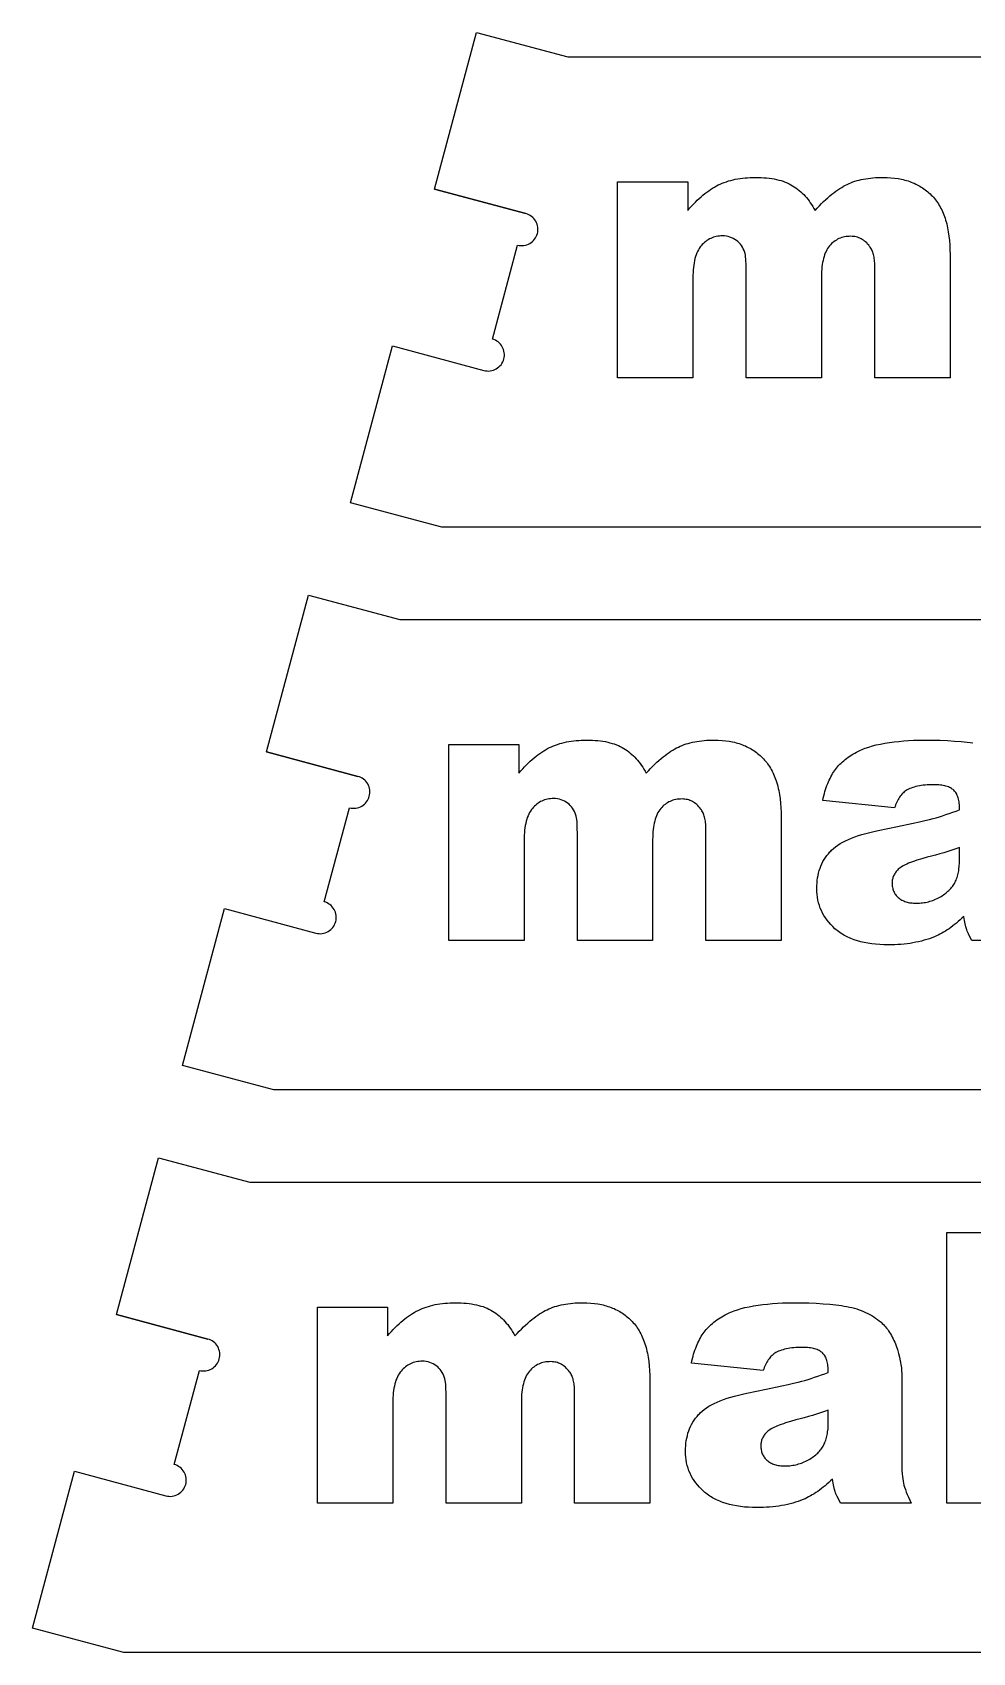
# Model space of a CAD drawing. Extents: x 6 to 1184, y 88 to 595.
# Drawn here: x 501 to 674.8, y 295.8 to 595.3 of the extents above; entities that cross this region are included whole.
import ezdxf

# ---------------------------------------------------------------- set-up
doc = ezdxf.new("R2010")
doc.units = 0
doc.layers.get('0').update_dxf_attribs({"linetype": 'CONTINUOUS'})

msp = doc.modelspace()

# ---------------------------------------------------------------- linework, layer by layer
for points in [[(575.33, 566.29), (592.23, 561.76), (575.33, 566.29), (583.09, 595.26), (599.99, 590.73), (1063.99, 590.73), (1059.08, 572.38, 1), (1057.52, 566.59), (1074.43, 562.06, 1), (1075.98, 567.85), (1082.11, 590.73), (1183.99, 590.73), (1160.7, 503.8), (1040.7, 503.8), (576.7, 503.8), (559.8, 508.33), (567.56, 537.31), (584.46, 532.78, 0.414214), (588.14, 534.9, 0.414214), (586.02, 538.57), (590.68, 555.96, 0.414214), (594.35, 558.08, 0.414214), (592.23, 561.76)], [(544.25, 462.29), (561.15, 457.76), (544.25, 462.29), (552.01, 491.26), (568.92, 486.73), (1032.92, 486.73), (1028, 468.38, 1), (1026.45, 462.59), (1043.35, 458.06, 1), (1044.9, 463.85), (1051.03, 486.73), (1152.92, 486.73), (1129.62, 399.8), (1009.62, 399.8), (545.62, 399.8), (528.72, 404.33), (536.48, 433.31), (553.39, 428.78, 0.414214), (557.06, 430.9, 0.414214), (554.94, 434.57), (559.6, 451.96, 0.414214), (563.27, 454.08, 0.414214), (561.15, 457.76)], [(516.5, 358.29), (533.41, 353.76), (516.5, 358.29), (524.27, 387.26), (541.17, 382.73), (1005.17, 382.73), (1000.25, 364.38, 1), (998.7, 358.59), (1015.6, 354.06, 1), (1017.16, 359.85), (1023.29, 382.73), (1125.17, 382.73), (1101.88, 295.8), (981.88, 295.8), (517.88, 295.8), (500.97, 300.33), (508.74, 329.31), (525.64, 324.78, 0.414214), (529.32, 326.9, 0.414214), (527.19, 330.57), (531.85, 347.96, 0.414214), (535.53, 350.08, 0.414214), (533.41, 353.76)]]:
    msp.add_lwpolyline(points, format="xyb")
for points in [[(609.18, 567.64), (622.14, 567.64), (622.14, 562.36), (622.49, 562.76), (622.84, 563.15), (623.19, 563.53), (623.55, 563.89), (623.9, 564.24), (624.25, 564.57), (624.6, 564.88), (624.96, 565.19), (625.31, 565.47), (625.66, 565.74), (626.02, 566), (626.37, 566.24), (626.73, 566.47), (627.08, 566.68), (627.44, 566.88), (627.79, 567.06), (628.16, 567.23), (628.53, 567.39), (628.91, 567.54), (629.29, 567.67), (629.69, 567.8), (630.1, 567.91), (630.52, 568.02), (630.94, 568.11), (631.38, 568.19), (631.82, 568.26), (632.27, 568.32), (632.74, 568.37), (633.21, 568.41), (633.69, 568.44), (634.18, 568.46), (634.68, 568.46), (635.21, 568.45), (635.73, 568.44), (636.24, 568.41), (636.73, 568.36), (637.21, 568.31), (637.68, 568.24), (638.13, 568.17), (638.56, 568.08), (638.98, 567.98), (639.39, 567.86), (639.79, 567.74), (640.17, 567.6), (640.53, 567.45), (640.88, 567.29), (641.22, 567.11), (641.54, 566.93), (641.85, 566.73), (642.16, 566.52), (642.46, 566.3), (642.75, 566.06), (643.03, 565.82), (643.31, 565.56), (643.58, 565.3), (643.84, 565.02), (644.09, 564.72), (644.34, 564.42), (644.58, 564.11), (644.81, 563.78), (645.04, 563.44), (645.26, 563.09), (645.47, 562.73), (645.68, 562.36), (646.08, 562.79), (646.48, 563.21), (646.88, 563.61), (647.27, 563.99), (647.66, 564.35), (648.05, 564.7), (648.43, 565.03), (648.8, 565.34), (649.17, 565.63), (649.54, 565.9), (649.9, 566.16), (650.25, 566.4), (650.61, 566.62), (650.95, 566.83), (651.3, 567.01), (651.64, 567.18), (651.98, 567.34), (652.33, 567.48), (652.69, 567.62), (653.06, 567.74), (653.44, 567.86), (653.83, 567.96), (654.23, 568.06), (654.64, 568.14), (655.06, 568.22), (655.49, 568.28), (655.93, 568.34), (656.38, 568.38), (656.84, 568.42), (657.31, 568.44), (657.79, 568.46), (658.28, 568.46), (659, 568.45), (659.69, 568.41), (660.37, 568.34), (661.03, 568.24), (661.35, 568.19), (661.67, 568.12), (661.98, 568.05), (662.29, 567.97), (662.59, 567.89), (662.88, 567.8), (663.18, 567.7), (663.46, 567.6), (663.74, 567.48), (664.02, 567.37), (664.29, 567.24), (664.56, 567.11), (664.82, 566.97), (665.08, 566.82), (665.33, 566.67), (665.58, 566.51), (665.82, 566.35), (666.06, 566.18), (666.29, 566), (666.51, 565.81), (666.74, 565.62), (666.95, 565.42), (667.16, 565.21), (667.37, 565), (667.57, 564.78), (667.77, 564.55), (667.96, 564.32), (668.14, 564.07), (668.31, 563.82), (668.48, 563.56), (668.65, 563.3), (668.8, 563.02), (668.95, 562.74), (669.1, 562.45), (669.23, 562.16), (669.36, 561.85), (669.49, 561.54), (669.61, 561.22), (669.72, 560.9), (669.82, 560.56), (669.92, 560.22), (670.02, 559.87), (670.1, 559.51), (670.18, 559.15), (670.25, 558.77), (670.32, 558.39), (670.44, 557.61), (670.53, 556.8), (670.59, 555.95), (670.63, 555.08), (670.64, 554.17), (670.64, 531.42), (656.73, 531.42), (656.73, 552.06), (656.72, 552.36), (656.71, 552.65), (656.69, 552.93), (656.67, 553.2), (656.63, 553.47), (656.59, 553.72), (656.54, 553.96), (656.49, 554.2), (656.42, 554.42), (656.35, 554.63), (656.28, 554.84), (656.19, 555.03), (656.1, 555.21), (656, 555.39), (655.89, 555.55), (655.77, 555.7), (655.6, 555.93), (655.41, 556.14), (655.23, 556.34), (655.03, 556.53), (654.84, 556.69), (654.63, 556.85), (654.42, 556.99), (654.21, 557.11), (653.99, 557.22), (653.77, 557.32), (653.54, 557.4), (653.3, 557.46), (653.06, 557.51), (652.81, 557.55), (652.56, 557.57), (652.31, 557.58), (652.01, 557.57), (651.71, 557.55), (651.42, 557.52), (651.14, 557.47), (650.87, 557.41), (650.61, 557.33), (650.35, 557.24), (650.1, 557.14), (649.86, 557.02), (649.62, 556.89), (649.39, 556.74), (649.17, 556.58), (648.96, 556.41), (648.75, 556.22), (648.56, 556.02), (648.36, 555.81), (648.18, 555.58), (648.01, 555.33), (647.86, 555.07), (647.71, 554.79), (647.58, 554.49), (647.45, 554.17), (647.34, 553.84), (647.24, 553.5), (647.16, 553.13), (647.08, 552.75), (647.01, 552.35), (646.96, 551.94), (646.92, 551.51), (646.89, 551.06), (646.87, 550.59), (646.87, 550.11), (646.87, 531.42), (632.95, 531.42), (632.95, 551.37), (632.95, 551.95), (632.94, 552.47), (632.91, 552.95), (632.88, 553.38), (632.85, 553.76), (632.8, 554.09), (632.74, 554.38), (632.68, 554.61), (632.56, 554.95), (632.42, 555.26), (632.25, 555.56), (632.07, 555.85), (631.87, 556.11), (631.65, 556.36), (631.4, 556.6), (631.14, 556.81), (630.86, 557.01), (630.57, 557.18), (630.27, 557.32), (629.95, 557.44), (629.62, 557.53), (629.29, 557.6), (628.93, 557.64), (628.57, 557.65), (628.28, 557.64), (627.99, 557.62), (627.7, 557.59), (627.43, 557.54), (627.16, 557.47), (626.9, 557.39), (626.64, 557.3), (626.39, 557.2), (626.15, 557.08), (625.91, 556.94), (625.68, 556.79), (625.46, 556.63), (625.24, 556.46), (625.04, 556.26), (624.83, 556.06), (624.64, 555.84), (624.45, 555.61), (624.28, 555.35), (624.11, 555.08), (623.96, 554.79), (623.82, 554.49), (623.7, 554.16), (623.58, 553.82), (623.48, 553.45), (623.39, 553.07), (623.31, 552.68), (623.25, 552.26), (623.19, 551.83), (623.15, 551.37), (623.12, 550.9), (623.1, 550.41), (623.1, 549.91), (623.1, 531.42), (609.18, 531.42)], [(577.97, 463.64), (590.93, 463.64), (590.93, 458.36), (591.28, 458.76), (591.63, 459.15), (591.98, 459.53), (592.33, 459.89), (592.68, 460.24), (593.03, 460.57), (593.39, 460.88), (593.74, 461.19), (594.09, 461.47), (594.45, 461.74), (594.8, 462), (595.16, 462.24), (595.51, 462.47), (595.87, 462.68), (596.22, 462.88), (596.58, 463.06), (596.94, 463.23), (597.31, 463.39), (597.69, 463.54), (598.08, 463.67), (598.48, 463.8), (598.88, 463.91), (599.3, 464.02), (599.73, 464.11), (600.16, 464.19), (600.6, 464.26), (601.06, 464.32), (601.52, 464.37), (601.99, 464.41), (602.47, 464.44), (602.96, 464.46), (603.46, 464.46), (604, 464.45), (604.52, 464.44), (605.02, 464.41), (605.52, 464.36), (606, 464.31), (606.46, 464.24), (606.91, 464.17), (607.35, 464.08), (607.77, 463.98), (608.18, 463.86), (608.57, 463.74), (608.95, 463.6), (609.32, 463.45), (609.67, 463.29), (610, 463.11), (610.33, 462.93), (610.64, 462.73), (610.94, 462.52), (611.24, 462.3), (611.53, 462.06), (611.82, 461.82), (612.09, 461.56), (612.36, 461.3), (612.62, 461.02), (612.88, 460.72), (613.13, 460.42), (613.37, 460.11), (613.6, 459.78), (613.83, 459.44), (614.04, 459.09), (614.26, 458.73), (614.46, 458.36), (614.87, 458.79), (615.27, 459.21), (615.67, 459.61), (616.06, 459.99), (616.45, 460.35), (616.83, 460.7), (617.21, 461.03), (617.59, 461.34), (617.96, 461.63), (618.32, 461.9), (618.68, 462.16), (619.04, 462.4), (619.39, 462.62), (619.74, 462.83), (620.08, 463.01), (620.42, 463.18), (620.76, 463.34), (621.11, 463.48), (621.47, 463.62), (621.84, 463.74), (622.23, 463.86), (622.62, 463.96), (623.02, 464.06), (623.43, 464.14), (623.85, 464.22), (624.28, 464.28), (624.72, 464.34), (625.17, 464.38), (625.63, 464.42), (626.09, 464.44), (626.57, 464.46), (627.06, 464.46), (627.78, 464.45), (628.48, 464.41), (629.16, 464.34), (629.81, 464.24), (630.14, 464.19), (630.45, 464.12), (630.76, 464.05), (631.07, 463.97), (631.37, 463.89), (631.67, 463.8), (631.96, 463.7), (632.25, 463.6), (632.53, 463.48), (632.81, 463.37), (633.08, 463.24), (633.34, 463.11), (633.61, 462.97), (633.86, 462.82), (634.11, 462.67), (634.36, 462.51), (634.6, 462.35), (634.84, 462.18), (635.07, 462), (635.3, 461.81), (635.52, 461.62), (635.74, 461.42), (635.95, 461.21), (636.16, 461), (636.36, 460.78), (636.55, 460.55), (636.74, 460.32), (636.92, 460.07), (637.1, 459.82), (637.27, 459.56), (637.43, 459.3), (637.59, 459.02), (637.74, 458.74), (637.88, 458.45), (638.02, 458.16), (638.15, 457.85), (638.27, 457.54), (638.39, 457.22), (638.5, 456.9), (638.61, 456.56), (638.71, 456.22), (638.8, 455.87), (638.89, 455.51), (638.97, 455.15), (639.04, 454.77), (639.11, 454.39), (639.22, 453.61), (639.31, 452.8), (639.37, 451.95), (639.41, 451.08), (639.43, 450.17), (639.43, 427.42), (625.51, 427.42), (625.51, 448.06), (625.51, 448.36), (625.5, 448.65), (625.48, 448.93), (625.45, 449.2), (625.42, 449.47), (625.38, 449.72), (625.33, 449.96), (625.27, 450.2), (625.21, 450.42), (625.14, 450.63), (625.06, 450.84), (624.98, 451.03), (624.88, 451.21), (624.78, 451.39), (624.67, 451.55), (624.56, 451.7), (624.38, 451.93), (624.2, 452.14), (624.01, 452.34), (623.82, 452.53), (623.62, 452.69), (623.42, 452.85), (623.21, 452.99), (623, 453.11), (622.78, 453.22), (622.55, 453.32), (622.32, 453.4), (622.09, 453.46), (621.85, 453.51), (621.6, 453.55), (621.35, 453.57), (621.09, 453.58), (620.79, 453.57), (620.5, 453.55), (620.21, 453.52), (619.93, 453.47), (619.66, 453.41), (619.39, 453.33), (619.13, 453.24), (618.88, 453.14), (618.64, 453.02), (618.4, 452.89), (618.18, 452.74), (617.96, 452.58), (617.74, 452.41), (617.54, 452.22), (617.34, 452.02), (617.15, 451.81), (616.97, 451.58), (616.8, 451.33), (616.64, 451.07), (616.5, 450.79), (616.36, 450.49), (616.24, 450.17), (616.13, 449.84), (616.03, 449.5), (615.94, 449.13), (615.86, 448.75), (615.8, 448.35), (615.75, 447.94), (615.71, 447.51), (615.68, 447.06), (615.66, 446.59), (615.65, 446.11), (615.65, 427.42), (601.74, 427.42), (601.74, 447.37), (601.73, 447.95), (601.72, 448.47), (601.7, 448.95), (601.67, 449.38), (601.63, 449.76), (601.58, 450.09), (601.53, 450.38), (601.46, 450.61), (601.34, 450.95), (601.2, 451.26), (601.04, 451.56), (600.86, 451.85), (600.65, 452.11), (600.43, 452.36), (600.19, 452.6), (599.92, 452.81), (599.64, 453.01), (599.35, 453.18), (599.05, 453.32), (598.74, 453.44), (598.41, 453.53), (598.07, 453.6), (597.72, 453.64), (597.36, 453.65), (597.06, 453.64), (596.77, 453.62), (596.49, 453.59), (596.21, 453.54), (595.94, 453.47), (595.68, 453.39), (595.43, 453.3), (595.18, 453.2), (594.93, 453.08), (594.7, 452.94), (594.47, 452.79), (594.25, 452.63), (594.03, 452.46), (593.82, 452.26), (593.62, 452.06), (593.42, 451.84), (593.24, 451.61), (593.06, 451.35), (592.9, 451.08), (592.75, 450.79), (592.61, 450.49), (592.48, 450.16), (592.37, 449.82), (592.27, 449.45), (592.18, 449.07), (592.1, 448.68), (592.03, 448.26), (591.98, 447.83), (591.94, 447.37), (591.91, 446.9), (591.89, 446.41), (591.88, 445.91), (591.88, 427.42), (577.97, 427.42)], [(672.41, 444.61), (671.69, 444.36), (670.96, 444.11), (670.22, 443.88), (669.48, 443.65), (668.73, 443.42), (667.98, 443.21), (667.21, 443), (666.44, 442.8), (665.43, 442.52), (664.52, 442.24), (664.1, 442.1), (663.7, 441.96), (663.33, 441.82), (662.98, 441.69), (662.66, 441.55), (662.36, 441.41), (662.09, 441.27), (661.84, 441.13), (661.61, 441), (661.41, 440.86), (661.24, 440.72), (661.08, 440.59), (660.94, 440.44), (660.81, 440.3), (660.69, 440.15), (660.58, 440), (660.47, 439.85), (660.38, 439.7), (660.29, 439.54), (660.21, 439.38), (660.15, 439.22), (660.09, 439.06), (660.04, 438.89), (660, 438.73), (659.96, 438.55), (659.94, 438.38), (659.93, 438.21), (659.92, 438.03), (659.93, 437.83), (659.94, 437.63), (659.96, 437.44), (660, 437.25), (660.04, 437.06), (660.08, 436.88), (660.14, 436.71), (660.21, 436.54), (660.29, 436.38), (660.37, 436.21), (660.46, 436.06), (660.57, 435.91), (660.68, 435.76), (660.8, 435.62), (660.93, 435.48), (661.07, 435.35), (661.21, 435.22), (661.37, 435.11), (661.53, 435), (661.7, 434.9), (661.89, 434.8), (662.07, 434.72), (662.27, 434.64), (662.48, 434.57), (662.69, 434.51), (662.91, 434.46), (663.15, 434.41), (663.38, 434.38), (663.63, 434.35), (663.89, 434.33), (664.15, 434.31), (664.43, 434.31), (664.71, 434.31), (665, 434.33), (665.28, 434.35), (665.57, 434.38), (665.84, 434.42), (666.12, 434.47), (666.39, 434.53), (666.66, 434.59), (666.93, 434.67), (667.2, 434.75), (667.46, 434.84), (667.72, 434.94), (667.98, 435.05), (668.24, 435.17), (668.49, 435.3), (668.74, 435.44), (668.99, 435.58), (669.22, 435.73), (669.45, 435.88), (669.67, 436.03), (669.87, 436.19), (670.07, 436.35), (670.26, 436.52), (670.45, 436.69), (670.62, 436.86), (670.78, 437.04), (670.94, 437.22), (671.08, 437.4), (671.22, 437.59), (671.34, 437.78), (671.46, 437.98), (671.57, 438.18), (671.67, 438.39), (671.77, 438.6), (671.86, 438.82), (671.94, 439.05), (672.01, 439.29), (672.08, 439.53), (672.14, 439.79), (672.2, 440.04), (672.25, 440.31), (672.29, 440.59), (672.35, 441.16), (672.39, 441.76), (672.41, 442.39)], [(670.02, 373.42), (684.21, 373.42), (684.21, 347.61), (694.58, 359.64), (711.67, 359.64), (698.67, 346.95), (712.42, 323.42), (696.78, 323.42), (689.44, 337.94), (684.21, 332.83), (684.21, 323.42), (670.02, 323.42)], [(553.69, 359.64), (566.65, 359.64), (566.65, 354.36), (567, 354.76), (567.35, 355.15), (567.7, 355.53), (568.05, 355.89), (568.4, 356.24), (568.76, 356.57), (569.11, 356.88), (569.46, 357.19), (569.82, 357.47), (570.17, 357.74), (570.52, 358), (570.88, 358.24), (571.23, 358.47), (571.59, 358.68), (571.94, 358.88), (572.3, 359.06), (572.66, 359.23), (573.03, 359.39), (573.41, 359.54), (573.8, 359.67), (574.2, 359.8), (574.61, 359.91), (575.02, 360.02), (575.45, 360.11), (575.88, 360.19), (576.33, 360.26), (576.78, 360.32), (577.24, 360.37), (577.71, 360.41), (578.19, 360.44), (578.68, 360.46), (579.18, 360.46), (579.72, 360.45), (580.24, 360.44), (580.75, 360.41), (581.24, 360.36), (581.72, 360.31), (582.18, 360.24), (582.63, 360.17), (583.07, 360.08), (583.49, 359.98), (583.9, 359.86), (584.29, 359.74), (584.67, 359.6), (585.04, 359.45), (585.39, 359.29), (585.73, 359.11), (586.05, 358.93), (586.36, 358.73), (586.67, 358.52), (586.96, 358.3), (587.26, 358.06), (587.54, 357.82), (587.81, 357.56), (588.08, 357.3), (588.35, 357.02), (588.6, 356.72), (588.85, 356.42), (589.09, 356.11), (589.32, 355.78), (589.55, 355.44), (589.77, 355.09), (589.98, 354.73), (590.18, 354.36), (590.59, 354.79), (590.99, 355.21), (591.39, 355.61), (591.78, 355.99), (592.17, 356.35), (592.55, 356.7), (592.93, 357.03), (593.31, 357.34), (593.68, 357.63), (594.04, 357.9), (594.4, 358.16), (594.76, 358.4), (595.11, 358.62), (595.46, 358.83), (595.8, 359.01), (596.14, 359.18), (596.48, 359.34), (596.83, 359.48), (597.2, 359.62), (597.57, 359.74), (597.95, 359.86), (598.34, 359.96), (598.74, 360.06), (599.15, 360.14), (599.57, 360.22), (600, 360.28), (600.44, 360.34), (600.89, 360.38), (601.35, 360.42), (601.82, 360.44), (602.3, 360.46), (602.78, 360.46), (603.5, 360.45), (604.2, 360.41), (604.88, 360.34), (605.54, 360.24), (605.86, 360.19), (606.17, 360.12), (606.49, 360.05), (606.79, 359.97), (607.09, 359.89), (607.39, 359.8), (607.68, 359.7), (607.97, 359.6), (608.25, 359.48), (608.53, 359.37), (608.8, 359.24), (609.07, 359.11), (609.33, 358.97), (609.58, 358.82), (609.84, 358.67), (610.08, 358.51), (610.33, 358.35), (610.56, 358.18), (610.79, 358), (611.02, 357.81), (611.24, 357.62), (611.46, 357.42), (611.67, 357.21), (611.88, 357), (612.08, 356.78), (612.27, 356.55), (612.46, 356.32), (612.64, 356.07), (612.82, 355.82), (612.99, 355.56), (613.15, 355.3), (613.31, 355.02), (613.46, 354.74), (613.6, 354.45), (613.74, 354.16), (613.87, 353.85), (613.99, 353.54), (614.11, 353.22), (614.22, 352.9), (614.33, 352.56), (614.43, 352.22), (614.52, 351.87), (614.61, 351.51), (614.69, 351.15), (614.76, 350.77), (614.83, 350.39), (614.94, 349.61), (615.03, 348.8), (615.1, 347.95), (615.13, 347.08), (615.15, 346.17), (615.15, 323.42), (601.23, 323.42), (601.23, 344.06), (601.23, 344.36), (601.22, 344.65), (601.2, 344.93), (601.17, 345.2), (601.14, 345.47), (601.1, 345.72), (601.05, 345.96), (600.99, 346.2), (600.93, 346.42), (600.86, 346.63), (600.78, 346.84), (600.7, 347.03), (600.6, 347.21), (600.5, 347.39), (600.4, 347.55), (600.28, 347.7), (600.1, 347.93), (599.92, 348.14), (599.73, 348.34), (599.54, 348.53), (599.34, 348.69), (599.14, 348.85), (598.93, 348.99), (598.72, 349.11), (598.5, 349.22), (598.27, 349.32), (598.04, 349.4), (597.81, 349.46), (597.57, 349.51), (597.32, 349.55), (597.07, 349.57), (596.81, 349.58), (596.51, 349.57), (596.22, 349.55), (595.93, 349.52), (595.65, 349.47), (595.38, 349.41), (595.11, 349.33), (594.85, 349.24), (594.6, 349.14), (594.36, 349.02), (594.13, 348.89), (593.9, 348.74), (593.68, 348.58), (593.47, 348.41), (593.26, 348.22), (593.06, 348.02), (592.87, 347.81), (592.69, 347.58), (592.52, 347.33), (592.36, 347.07), (592.22, 346.79), (592.08, 346.49), (591.96, 346.17), (591.85, 345.84), (591.75, 345.5), (591.66, 345.13), (591.59, 344.75), (591.52, 344.35), (591.47, 343.94), (591.43, 343.51), (591.4, 343.06), (591.38, 342.59), (591.38, 342.11), (591.38, 323.42), (577.46, 323.42), (577.46, 343.37), (577.46, 343.95), (577.44, 344.47), (577.42, 344.95), (577.39, 345.38), (577.35, 345.76), (577.31, 346.09), (577.25, 346.38), (577.19, 346.61), (577.06, 346.95), (576.92, 347.26), (576.76, 347.56), (576.58, 347.85), (576.38, 348.11), (576.15, 348.36), (575.91, 348.6), (575.65, 348.81), (575.37, 349.01), (575.07, 349.18), (574.77, 349.32), (574.46, 349.44), (574.13, 349.53), (573.79, 349.6), (573.44, 349.64), (573.08, 349.65), (572.78, 349.64), (572.49, 349.62), (572.21, 349.59), (571.93, 349.54), (571.67, 349.47), (571.4, 349.39), (571.15, 349.3), (570.9, 349.2), (570.65, 349.08), (570.42, 348.94), (570.19, 348.79), (569.97, 348.63), (569.75, 348.46), (569.54, 348.26), (569.34, 348.06), (569.14, 347.84), (568.96, 347.61), (568.78, 347.35), (568.62, 347.08), (568.47, 346.79), (568.33, 346.49), (568.2, 346.16), (568.09, 345.82), (567.99, 345.45), (567.9, 345.07), (567.82, 344.68), (567.75, 344.26), (567.7, 343.83), (567.66, 343.37), (567.63, 342.9), (567.61, 342.41), (567.6, 341.91), (567.6, 323.42), (553.69, 323.42)], [(636.09, 347.91), (622.82, 349.31), (622.92, 349.74), (623.02, 350.15), (623.13, 350.56), (623.24, 350.95), (623.36, 351.34), (623.48, 351.71), (623.61, 352.07), (623.74, 352.42), (623.88, 352.75), (624.02, 353.08), (624.17, 353.39), (624.32, 353.69), (624.48, 353.98), (624.64, 354.26), (624.81, 354.53), (624.99, 354.78), (625.17, 355.03), (625.36, 355.27), (625.56, 355.51), (625.77, 355.75), (625.99, 355.98), (626.22, 356.2), (626.46, 356.43), (626.71, 356.65), (626.97, 356.86), (627.24, 357.07), (627.52, 357.28), (627.81, 357.48), (628.11, 357.68), (628.42, 357.87), (628.74, 358.06), (629.06, 358.24), (629.31, 358.37), (629.56, 358.5), (629.83, 358.62), (630.11, 358.74), (630.4, 358.86), (630.7, 358.97), (631.33, 359.18), (632.01, 359.38), (632.73, 359.56), (633.5, 359.73), (634.32, 359.88), (635.16, 360.02), (636.02, 360.13), (636.9, 360.23), (637.79, 360.32), (638.71, 360.38), (639.64, 360.42), (640.58, 360.45), (641.55, 360.46), (643.07, 360.45), (644.51, 360.42), (645.88, 360.36), (647.17, 360.29), (648.39, 360.19), (649.53, 360.07), (650.07, 360), (650.59, 359.93), (651.09, 359.85), (651.57, 359.76), (652.04, 359.67), (652.5, 359.56), (652.95, 359.45), (653.39, 359.32), (653.82, 359.18), (654.24, 359.02), (654.64, 358.86), (655.04, 358.68), (655.43, 358.49), (655.81, 358.29), (656.18, 358.08), (656.54, 357.86), (656.89, 357.62), (657.23, 357.38), (657.56, 357.12), (657.88, 356.85), (658.1, 356.65), (658.31, 356.44), (658.52, 356.22), (658.72, 356), (658.92, 355.76), (659.11, 355.51), (659.29, 355.26), (659.47, 354.99), (659.64, 354.71), (659.81, 354.43), (659.97, 354.13), (660.12, 353.82), (660.27, 353.51), (660.41, 353.18), (660.55, 352.84), (660.68, 352.5), (660.92, 351.8), (661.13, 351.11), (661.3, 350.42), (661.45, 349.75), (661.51, 349.41), (661.56, 349.08), (661.6, 348.75), (661.64, 348.42), (661.67, 348.09), (661.69, 347.77), (661.7, 347.45), (661.7, 347.13), (661.7, 331.13), (661.71, 330.51), (661.72, 329.92), (661.75, 329.37), (661.78, 328.85), (661.83, 328.36), (661.89, 327.92), (661.95, 327.5), (662.03, 327.12), (662.12, 326.75), (662.24, 326.35), (662.38, 325.92), (662.54, 325.47), (662.73, 325), (662.94, 324.5), (663.18, 323.97), (663.44, 323.42), (650.41, 323.42), (650.06, 324.08), (649.77, 324.65), (649.54, 325.14), (649.46, 325.36), (649.39, 325.55), (649.27, 325.97), (649.15, 326.49), (649.03, 327.12), (648.91, 327.85), (648.57, 327.53), (648.23, 327.22), (647.89, 326.92), (647.55, 326.64), (647.21, 326.36), (646.87, 326.1), (646.53, 325.84), (646.19, 325.6), (645.85, 325.38), (645.52, 325.16), (645.18, 324.95), (644.84, 324.76), (644.5, 324.58), (644.16, 324.41), (643.83, 324.25), (643.49, 324.1), (643.02, 323.92), (642.55, 323.75), (642.07, 323.59), (641.57, 323.45), (641.07, 323.31), (640.56, 323.19), (640.04, 323.08), (639.51, 322.98), (638.97, 322.89), (638.42, 322.81), (637.86, 322.75), (637.29, 322.7), (636.72, 322.66), (636.13, 322.63), (635.53, 322.61), (634.93, 322.6), (634.13, 322.61), (633.36, 322.65), (632.61, 322.71), (631.88, 322.79), (631.18, 322.9), (630.51, 323.02), (629.86, 323.18), (629.23, 323.35), (628.63, 323.55), (628.33, 323.66), (628.05, 323.77), (627.77, 323.9), (627.49, 324.02), (627.23, 324.15), (626.96, 324.29), (626.71, 324.43), (626.46, 324.58), (626.22, 324.74), (625.98, 324.9), (625.75, 325.07), (625.52, 325.24), (625.3, 325.42), (625.09, 325.6), (624.68, 325.98), (624.3, 326.38), (623.95, 326.78), (623.62, 327.19), (623.32, 327.62), (623.04, 328.05), (622.79, 328.5), (622.57, 328.95), (622.37, 329.42), (622.2, 329.9), (622.06, 330.39), (621.94, 330.89), (621.85, 331.4), (621.78, 331.93), (621.74, 332.46), (621.73, 333), (621.74, 333.52), (621.77, 334.01), (621.82, 334.5), (621.88, 334.98), (621.97, 335.44), (622.07, 335.89), (622.19, 336.34), (622.34, 336.77), (622.5, 337.18), (622.68, 337.59), (622.87, 337.99), (623.09, 338.37), (623.33, 338.74), (623.58, 339.1), (623.86, 339.45), (624.15, 339.79), (624.31, 339.96), (624.47, 340.12), (624.82, 340.44), (625.2, 340.74), (625.62, 341.04), (626.06, 341.32), (626.54, 341.6), (627.05, 341.86), (627.6, 342.11), (628.17, 342.35), (628.78, 342.58), (629.42, 342.81), (630.09, 343.02), (630.79, 343.21), (631.52, 343.4), (632.29, 343.58), (633.09, 343.75), (636.65, 344.47), (639.53, 345.08), (640.71, 345.34), (641.71, 345.57), (642.55, 345.78), (643.22, 345.95), (643.8, 346.11), (644.39, 346.29), (644.99, 346.48), (645.6, 346.68), (646.22, 346.89), (646.85, 347.12), (647.48, 347.35), (648.13, 347.6), (648.12, 347.92), (648.11, 348.22), (648.09, 348.51), (648.06, 348.79), (648.03, 349.05), (647.98, 349.31), (647.93, 349.55), (647.86, 349.78), (647.79, 349.99), (647.72, 350.2), (647.63, 350.39), (647.53, 350.58), (647.43, 350.75), (647.32, 350.9), (647.2, 351.05), (647.07, 351.18), (646.93, 351.31), (646.78, 351.42), (646.62, 351.53), (646.44, 351.63), (646.25, 351.72), (646.05, 351.81), (645.84, 351.88), (645.61, 351.95), (645.37, 352.01), (645.12, 352.06), (644.86, 352.11), (644.58, 352.14), (644.29, 352.17), (643.99, 352.19), (643.68, 352.2), (643.35, 352.21), (642.93, 352.2), (642.53, 352.19), (642.13, 352.17), (641.75, 352.14), (641.39, 352.1), (641.04, 352.05), (640.7, 352), (640.37, 351.93), (640.06, 351.86), (639.76, 351.78), (639.47, 351.69), (639.2, 351.59), (638.94, 351.49), (638.69, 351.37), (638.46, 351.25), (638.24, 351.12), (638.07, 351), (637.91, 350.88), (637.76, 350.74), (637.6, 350.6), (637.46, 350.44), (637.31, 350.26), (637.17, 350.08), (637.04, 349.89), (636.9, 349.68), (636.77, 349.46), (636.65, 349.23), (636.53, 348.99), (636.41, 348.74), (636.3, 348.47), (636.19, 348.2)], [(648.13, 340.61), (647.41, 340.36), (646.68, 340.11), (645.95, 339.88), (645.2, 339.65), (644.45, 339.42), (643.7, 339.21), (642.93, 339), (642.16, 338.8), (641.15, 338.52), (640.24, 338.24), (639.82, 338.1), (639.42, 337.96), (639.05, 337.82), (638.71, 337.69), (638.38, 337.55), (638.09, 337.41), (637.81, 337.27), (637.56, 337.13), (637.34, 337), (637.13, 336.86), (636.96, 336.72), (636.81, 336.59), (636.66, 336.44), (636.53, 336.3), (636.41, 336.15), (636.3, 336), (636.19, 335.85), (636.1, 335.7), (636.01, 335.54), (635.94, 335.38), (635.87, 335.22), (635.81, 335.06), (635.76, 334.89), (635.72, 334.73), (635.69, 334.55), (635.66, 334.38), (635.65, 334.21), (635.65, 334.03), (635.65, 333.83), (635.66, 333.63), (635.69, 333.44), (635.72, 333.25), (635.76, 333.06), (635.81, 332.88), (635.86, 332.71), (635.93, 332.54), (636.01, 332.38), (636.09, 332.21), (636.19, 332.06), (636.29, 331.91), (636.4, 331.76), (636.52, 331.62), (636.65, 331.48), (636.79, 331.35), (636.94, 331.22), (637.09, 331.11), (637.25, 331), (637.43, 330.9), (637.61, 330.8), (637.8, 330.72), (637.99, 330.64), (638.2, 330.57), (638.41, 330.51), (638.64, 330.46), (638.87, 330.41), (639.11, 330.38), (639.35, 330.35), (639.61, 330.33), (639.87, 330.31), (640.15, 330.31), (640.44, 330.31), (640.72, 330.33), (641.01, 330.35), (641.29, 330.38), (641.57, 330.42), (641.84, 330.47), (642.11, 330.53), (642.39, 330.59), (642.65, 330.67), (642.92, 330.75), (643.18, 330.84), (643.44, 330.94), (643.7, 331.05), (643.96, 331.17), (644.21, 331.3), (644.46, 331.44), (644.71, 331.58), (644.94, 331.73), (645.17, 331.88), (645.39, 332.03), (645.6, 332.19), (645.8, 332.35), (645.99, 332.52), (646.17, 332.69), (646.34, 332.86), (646.5, 333.04), (646.66, 333.22), (646.8, 333.4), (646.94, 333.59), (647.07, 333.78), (647.18, 333.98), (647.29, 334.18), (647.39, 334.39), (647.49, 334.6), (647.58, 334.82), (647.66, 335.05), (647.73, 335.29), (647.8, 335.53), (647.86, 335.79), (647.92, 336.04), (647.97, 336.31), (648.01, 336.59), (648.08, 337.16), (648.12, 337.76), (648.13, 338.39)]]:
    msp.add_lwpolyline(points, close=True)
msp.add_lwpolyline([(687.72, 427.42), (674.69, 427.42), (674.33, 428.08), (674.04, 428.65), (673.82, 429.14), (673.74, 429.36), (673.67, 429.55), (673.55, 429.97), (673.43, 430.49), (673.31, 431.12), (673.19, 431.85), (672.85, 431.53), (672.51, 431.22), (672.17, 430.92), (671.83, 430.64), (671.49, 430.36), (671.15, 430.1), (670.81, 429.84), (670.47, 429.6), (670.13, 429.38), (669.79, 429.16), (669.46, 428.95), (669.12, 428.76), (668.78, 428.58), (668.44, 428.41), (668.11, 428.25), (667.77, 428.1), (667.3, 427.92), (666.83, 427.75), (666.35, 427.59), (665.85, 427.45), (665.35, 427.31), (664.84, 427.19), (664.32, 427.08), (663.79, 426.98), (663.25, 426.89), (662.7, 426.81), (662.14, 426.75), (661.57, 426.7), (660.99, 426.66), (660.41, 426.63), (659.81, 426.61), (659.21, 426.6), (658.41, 426.61), (657.64, 426.65), (656.89, 426.71), (656.16, 426.79), (655.46, 426.9), (654.79, 427.02), (654.13, 427.18), (653.51, 427.35), (652.9, 427.55), (652.61, 427.66), (652.33, 427.77), (652.05, 427.9), (651.77, 428.02), (651.5, 428.15), (651.24, 428.29), (650.99, 428.43), (650.74, 428.58), (650.49, 428.74), (650.26, 428.9), (650.03, 429.07), (649.8, 429.24), (649.58, 429.42), (649.37, 429.6), (648.96, 429.98), (648.58, 430.38), (648.23, 430.78), (647.9, 431.19), (647.6, 431.62), (647.32, 432.05), (647.07, 432.5), (646.85, 432.95), (646.65, 433.42), (646.48, 433.9), (646.34, 434.39), (646.22, 434.89), (646.13, 435.4), (646.06, 435.93), (646.02, 436.46), (646.01, 437), (646.02, 437.52), (646.05, 438.01), (646.09, 438.5), (646.16, 438.98), (646.24, 439.44), (646.35, 439.89), (646.47, 440.34), (646.61, 440.77), (646.77, 441.18), (646.95, 441.59), (647.15, 441.99), (647.37, 442.37), (647.61, 442.74), (647.86, 443.1), (648.14, 443.45), (648.43, 443.79), (648.59, 443.96), (648.75, 444.12), (649.1, 444.44), (649.48, 444.74), (649.9, 445.04), (650.34, 445.32), (650.82, 445.6), (651.33, 445.86), (651.87, 446.11), (652.45, 446.35), (653.06, 446.58), (653.69, 446.81), (654.36, 447.02), (655.07, 447.21), (655.8, 447.4), (656.57, 447.58), (657.37, 447.75), (660.93, 448.47), (663.8, 449.08), (664.98, 449.34), (665.99, 449.57), (666.83, 449.78), (667.5, 449.95), (668.08, 450.11), (668.67, 450.29), (669.27, 450.48), (669.88, 450.68), (670.5, 450.89), (671.13, 451.12), (671.76, 451.35), (672.41, 451.6), (672.4, 451.92), (672.39, 452.22), (672.37, 452.51), (672.34, 452.79), (672.3, 453.05), (672.26, 453.31), (672.2, 453.55), (672.14, 453.78), (672.07, 453.99), (671.99, 454.2), (671.91, 454.39), (671.81, 454.58), (671.71, 454.75), (671.6, 454.9), (671.48, 455.05), (671.35, 455.18), (671.21, 455.31), (671.06, 455.42), (670.9, 455.53), (670.72, 455.63), (670.53, 455.72), (670.33, 455.81), (670.12, 455.88), (669.89, 455.95), (669.65, 456.01), (669.4, 456.06), (669.14, 456.11), (668.86, 456.14), (668.57, 456.17), (668.27, 456.19), (667.96, 456.2), (667.63, 456.21), (667.21, 456.2), (666.81, 456.19), (666.41, 456.17), (666.03, 456.14), (665.67, 456.1), (665.31, 456.05), (664.97, 456), (664.65, 455.93), (664.33, 455.86), (664.03, 455.78), (663.75, 455.69), (663.48, 455.59), (663.22, 455.49), (662.97, 455.37), (662.74, 455.25), (662.52, 455.12), (662.35, 455), (662.19, 454.88), (662.04, 454.74), (661.88, 454.6), (661.73, 454.44), (661.59, 454.26), (661.45, 454.08), (661.31, 453.89), (661.18, 453.68), (661.05, 453.46), (660.93, 453.23), (660.81, 452.99), (660.69, 452.74), (660.58, 452.47), (660.47, 452.2), (660.37, 451.91), (647.1, 453.31), (647.2, 453.74), (647.3, 454.15), (647.4, 454.56), (647.52, 454.95), (647.63, 455.34), (647.76, 455.71), (647.88, 456.07), (648.02, 456.42), (648.15, 456.75), (648.3, 457.08), (648.45, 457.39), (648.6, 457.69), (648.76, 457.98), (648.92, 458.26), (649.09, 458.53), (649.27, 458.78), (649.45, 459.03), (649.64, 459.27), (649.84, 459.51), (650.05, 459.75), (650.27, 459.98), (650.5, 460.2), (650.74, 460.43), (650.99, 460.65), (651.25, 460.86), (651.52, 461.07), (651.8, 461.28), (652.09, 461.48), (652.39, 461.68), (652.7, 461.87), (653.01, 462.06), (653.34, 462.24), (653.59, 462.37), (653.84, 462.5), (654.11, 462.62), (654.39, 462.74), (654.67, 462.86), (654.98, 462.97), (655.61, 463.18), (656.29, 463.38), (657.01, 463.56), (657.78, 463.73), (658.59, 463.88), (659.44, 464.02), (660.3, 464.13), (661.18, 464.23), (662.07, 464.32), (662.98, 464.38), (663.91, 464.42), (664.86, 464.45), (665.82, 464.46), (667.35, 464.45), (668.79, 464.42), (670.16, 464.36), (671.45, 464.29), (672.67, 464.19), (673.81, 464.07), (674.35, 464), (674.87, 463.93)])

doc.saveas('drawing.dxf')
